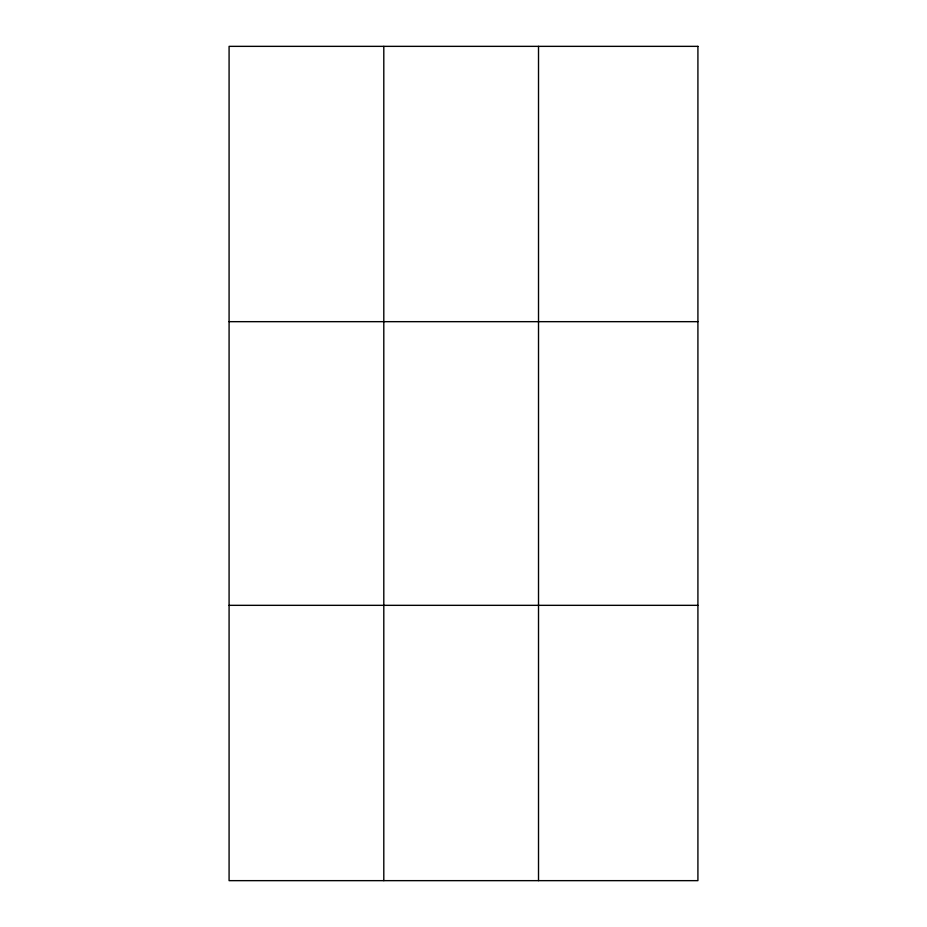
<?xml version="1.0" encoding="UTF-8"?>
<svg xmlns="http://www.w3.org/2000/svg" width="927" height="927" viewBox="0 0 927 927"><rect width="100%" height="100%" fill="white"/><g stroke="black" fill="none" stroke-linecap="round" stroke-linejoin="round"><path stroke-width="1.39" d="M383.801 46.35L383.801 880.65M538.517 46.35L538.517 880.65M229.085 321.669L697.915 321.669M229.085 605.331L697.915 605.331M697.915 46.35L697.915 880.65L229.085 880.65L229.085 46.35L697.915 46.35"/></g></svg>
